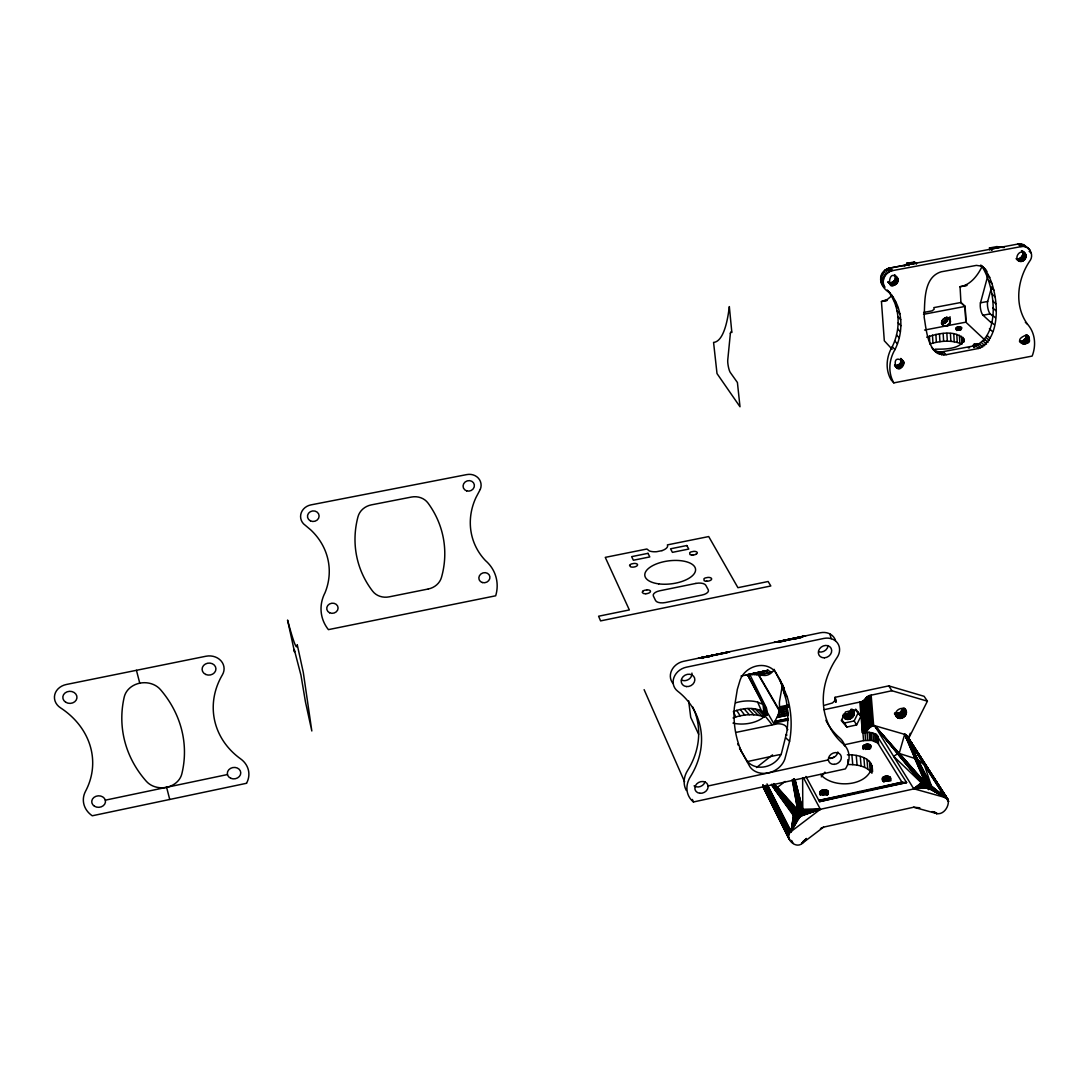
<?xml version="1.0" encoding="UTF-8"?>
<svg xmlns="http://www.w3.org/2000/svg" width="1089" height="1089" viewBox="0 0 1089 1089"><rect width="100%" height="100%" fill="white"/><g stroke="black" fill="none" stroke-linecap="round" stroke-linejoin="round"><path stroke-width="1.5" d="M843.199 715.636C845.35 724.73 859.629 715.378 852.143 709.225M887.998 282.133C892.163 284.678 897.554 278.907 894.668 274.945M898.194 280.663C888.338 262.517 885.153 298.971 898.194 280.663L895.43 277.967M903.434 365.196L900.698 362.242L901.039 359.139L903.775 362.079C897.377 382.47 888.229 349.637 903.775 362.079M871.99 771.774C874.862 758.162 857.519 754.35 847.405 754.813M905.966 710.654C902.577 704.896 892.463 711.416 896.492 716.834C901.488 722.089 910.554 713.036 904.36 708.19M889.972 292.859C878.755 286.924 876.495 271.406 890.053 267.894L892.803 270.562L1021.019 246.631C1028.492 244.726 1034.169 253.737 1030.439 260.053C1017.466 278.457 1013.655 305.179 1027.471 324.182A35.706 30.751 -44.7 0 1 1032.168 356.076L893.838 382.879L891.142 379.87A35.583 31.132 -42.8 0 1 892.259 346.67C901.161 328.837 900.263 305.75 887.249 290.11C902.931 305.288 904.469 330.675 894.981 349.583A35.706 31.213 -42.8 0 0 893.838 382.879M882.185 284.624L884.908 287.36C880.457 281.016 885.534 271.719 892.803 270.562M907.927 739.091L907.464 736.45L905.558 734.612L874.59 725.642C868.913 725.505 867.797 732.366 862.434 732.802L859.82 702.065C864.993 701.833 866 695.408 871.159 695.163L891.932 690.739L927.406 701.18L908.103 739.472M941.876 323.528L942.475 324.835C938.609 319.458 948.669 316.137 948.138 317.797M942.883 323.664L941.522 322.33L945.034 320.711L946.395 317.117L947.77 318.451L946.913 321.418L944.408 323.379L941.427 323.433M945.252 325.979L943.795 325.734L946.777 325.679L949.69 323.011L949.445 318.696M946.777 325.679L947.212 326.115C950.316 324.998 951.895 320.343 948.968 318.165L949.826 319.077M906.974 735.728L948.083 799.734C949.649 805.86 943.864 814.967 936.88 813.592L913.657 807.221L823.556 827.136L820.466 828.566M1022.135 250.946C1028.356 252.811 1026.274 262.34 1020.039 261.414L1016.867 258.814C1020.815 259.536 1024.45 254.554 1022.149 251.123M1025.824 343.784L1022.68 340.939L1025.729 338.175L1026.137 335.072C1006.372 343.035 1039.6 349.038 1026.233 335.031L1029.296 337.903M933.232 349.501L936.853 351.448L941.059 352.033L975.485 345.594C1001.635 333.969 994.679 284.61 981.284 265.444M984.347 268.085L980.699 266.029L976.425 265.389L941.25 271.787C923.05 277.3 924.983 302.184 924.166 317.335C926.48 330.171 927.801 356.266 946.137 354.701L978.48 348.48C1004.453 337.821 998.681 283.167 982.305 266.329M771.475 784.87L793.459 815.607C795.079 821.405 803.573 815.293 803.396 811.019C801.763 805.247 793.309 811.346 793.459 815.607L791.063 831.547C783.318 837.182 795.297 849.488 801.94 843.526L823.556 827.136M785.142 781.453L776.607 787.96L775.327 790.26L796.386 818.506M774.034 669.354L780.908 682.612L785.999 699.397A125.33 106.409 -24.1 0 1 786.803 732.107L781.562 753.03A19.752 16.526 -27.1 0 1 765.268 766.697A19.752 16.526 -27.1 0 1 746.795 760.53L741.296 751.478M795.446 818.424L793.513 816.301L791.063 831.547L820.385 809.29L924.915 786.503C947.934 794.031 910.431 771.965 924.915 786.503M782.569 684.273L779.533 701.275A12.197 2.219 77.7 0 0 779.574 706.203L778.376 714.534L774.429 722.225M793.718 816.886L791.063 831.547L767.405 786.258M942.625 319.826L941.781 322.031M897.799 717.869L894.627 712.927L899.99 712.628L903.176 708.177L906.388 713.104M794.072 817.376L791.063 831.547L767.01 783.889M741.459 751.587A124.663 104.163 -30.6 0 1 734.299 707.932L737.321 689.391L740.084 680.149A20.215 17.179 -28.1 0 1 756.801 665.964A20.215 17.179 -28.1 0 1 775.776 672.634L780.364 680.298L787.156 696.701A125.984 106.776 -24.2 0 1 789.607 741.228L784.815 759.169A19.847 16.58 -27.1 0 1 768.439 772.891A19.847 16.58 -27.1 0 1 749.885 766.724L739.499 747.871L740.765 750.43M927.937 789.103L930.129 784.829L917.442 759.264L898.411 753.166L893.647 756.379L921.308 782.76L913.725 788.763L874.59 725.642L924.806 782.106L922.628 786.381M863.06 746.21C863.169 749.858 870.234 749.423 871.282 746.373C869.92 742.303 860.433 744.236 863.332 749.423M794.548 817.744L791.063 831.547L800.034 816.423L820.385 809.29L803.396 777.628M988.118 274.578L980.508 302.81A7.201 2.205 80.2 0 0 980.685 309.616A7.201 2.205 80.2 0 0 983.054 315.238L991.929 323.392M819.935 791.853C819.867 795.746 827.313 795.283 828.361 792.071C827.136 787.728 817.186 789.824 820.248 795.133M992.637 316.041L990.241 313.863A7.201 2.232 80.2 0 1 987.873 308.255A7.201 2.232 80.2 0 1 987.696 301.449L991.643 286.911M795.147 817.962L791.063 831.547L799.19 816.995M795.855 818.057L791.063 831.547L798.319 817.458M907.927 739.404L910.241 733.251M796.631 818.002L791.063 831.547L797.461 817.798M784.284 693.04L784.733 692.059M841.688 719.788L844.451 723.028L854.184 720.932L858.404 712.369L855.641 709.13M860.855 716.358L855.314 709.837L845.513 711.947L841.293 720.55L846.847 727.044L856.607 724.947L860.855 716.358L858.404 712.369M920.545 784.761L922.002 781.902L874.59 725.642L923.962 781.902L921.77 786.19M921.09 784.652L922.546 781.807L874.59 725.642L921.308 782.76M921.743 784.652L923.2 781.807L874.59 725.642L921.376 782.378M923.526 786.666L925.718 782.392L915.413 757.985M924.452 787.048L926.644 782.773L915.876 758.203M925.391 787.497L927.583 783.209L904.673 734.272L899.215 753.329L923.962 781.902L898.411 753.166M926.303 787.987L928.495 783.712L904.673 734.272L948.083 799.734L907.79 737.28L948.573 801.504L940.42 788.981M927.161 788.531L929.353 784.257L917.115 758.979M928.604 789.675L930.796 785.4L917.714 759.537L924.411 765.077L931.354 785.972L946.096 797.842L906.32 735.102L946.899 798.346L905.558 734.612L945.184 797.502L913.725 788.763L921.389 783.195M929.883 788.831L931.354 785.972L904.673 734.272L945.184 797.502L927.705 787.823L913.725 788.763L921.648 783.699M930.292 789.362L931.748 786.517L945.184 797.502L928.604 788.123M924.547 330.049L966.011 322.14L965.153 306.417L960.934 302.483L960.062 286.72C970.53 285.1 977.827 275.245 981.924 266.751M882.485 777.818C881.45 781.82 889.209 781.725 890.625 778.826C890.462 774.225 879.613 775.763 882.757 781.099M920.872 784.693L922.546 781.807L897.826 753.207M846.303 719.257L843.322 714.289L847.038 714.085L850.591 710.926L853.599 715.881M921.485 784.652L923.2 781.807L898.085 753.166M821.283 776.852L824.945 772.128M930.129 789.144L931.748 786.517M803.668 840.722L801.94 843.526L806.268 838.966M732.992 723.069A22.202 11.38 -6.2 0 0 764.9 715.745L766.874 711.825L766.384 707.823M804.975 839.605L801.94 843.526L806.432 838.448M901.855 367.156L899.133 364.202L900.29 362.977L903.012 365.931M756.528 767.527L772.537 754.881M642.714 591.273L642.238 592.293L643.286 593.396A4.111 1.892 -7.6 0 0 645.137 593.723L645.777 593.75M802.457 814.98L797.665 809.644L792.574 779.642L798.523 809.181L803.314 814.518L800.102 816.954L775.94 788.708M892.163 295.418L887.467 299.366L881.45 301.53L884.309 340.803L892.122 349.229M945.143 317.852L943.128 319.186M989.656 249.939L990.092 248.537L991.929 250.062M979.773 344.682C978.072 342.041 969.333 345.376 975.159 346.37M922.056 784.243L913.725 788.763L926.766 787.456M726.785 652.787L729.97 651.63L683.524 661.322A15.205 13.054 -25.7 0 0 673.138 683.593M795.174 638.848L802.702 636.834L789.539 639.747M899.596 368.205L896.873 365.251L898.425 364.679L901.148 367.633M922.601 784.815L913.725 788.763L925.827 787.007M926.712 337.222C937.874 333.37 956.455 329.123 964.282 340.027C959.069 349.719 944.735 349.065 935.056 349.201M956.659 327.394C953.106 329.436 960.035 330.13 961.396 328.837C964.31 326.006 952.848 325.951 956.836 330.539M830.294 758.529L834.174 757.032M760.095 674.921L771.339 672.117L767.976 670.375L747.612 674.758L764.9 705.822L765.771 713.663C756.787 706.38 743.556 707.687 733.373 711.58L735.769 716.957C745.053 714.248 755.344 713.635 764.532 717.052M733.074 717.964L735.769 716.957M756.419 674.608L767.976 670.375L741.01 676.051M923.268 785.387L913.725 788.763L924.057 785.959M800.823 815.756L820.385 809.29L802.784 809.263L794.916 779.452L802.294 808.896L804.213 811.033M804.825 636.044L778.621 641.843M961.505 336.27L961.941 344.178C951.936 339.645 940.134 340.83 929.883 343.988L929.393 336.106M801.558 815.008L820.385 809.29L803.138 809.74M747.081 674.826L754.391 674.513L767.976 670.375L746.224 674.962M802.185 814.218L820.385 809.29L803.342 810.325M752.05 674.486L767.976 670.375L749.804 674.554L765.812 706.856L763.171 704.488L757.658 702.133A22.202 11.38 -6.2 0 0 735.824 702.786M805.942 776.457L819.527 801.667L901.991 782.188L906.62 782.555L875.992 734.217L869.09 732.257L862.91 732.706L863.577 740.615L843.948 744.862M802.688 813.388L820.385 809.29L803.396 811.019M736.15 732.38L777.737 723.79A9.76 5.077 -5.7 0 1 786.299 726.908L787.823 729.684M795.12 638.835L801.64 637.364M786.244 640.482L779.656 641.938L786.122 640.55M693.462 801.98L845.418 768.888A24.639 20.405 -28.7 0 0 843.09 743.828A80.885 67.259 -32.1 0 1 837.033 657.565A15.178 12.864 -30.8 0 0 837.632 643.204A15.178 12.864 -30.8 0 0 823.801 638.44L686.369 667.189A15.287 13.109 -25.7 0 0 673.928 677.535A15.287 13.109 -25.7 0 0 677.603 691.134A82.192 69.805 -22.4 0 1 690.331 776.838A24.802 20.705 -24.9 0 0 693.462 801.98L692.345 799.435M818.86 800.415L901.991 782.188L877.761 743.025L871.731 740.397L863.577 740.615M819.527 801.667L906.62 782.555L818.901 800.456M789.362 639.842L802.334 637.024M708.081 785.986L828.361 759.891M747.04 761.647L777.655 755.031A9.692 5.173 -5.6 0 1 780.976 754.636M775.041 642.251L805.737 635.813L774.143 642.415M779.615 706.856L788.382 704.978M779.601 708.762L788.559 706.856M835.535 702.282L835.086 697.314L888.76 685.879L924.098 696.307L927.406 701.18M787.17 709.17L779.329 710.845L758.393 674.758M778.826 713.023L787.796 711.103M778.104 715.242L787.864 713.159M777.192 717.433L788.45 715.037L777.369 717.093M824.06 709.701L859.82 702.065M774.878 721.517L787.878 718.767M105.32 800.17L227.438 774.551M771.339 672.117L758.693 674.785L779.425 710.246L787.211 708.939M730.188 651.59L820.276 632.777A15.096 12.823 -30.9 0 1 835.508 640.55M700.241 658.001L728.201 652.161L698.498 658.205L703.086 658.328M788.382 720.128L773.598 723.205L766.887 711.648L767.228 714.724M729.099 651.862L698.498 658.205L728.473 652.066M725.179 653.114L701.234 658.015L709.211 656.585M774.973 721.367L787.919 718.713M887.794 272.863L885.058 270.181L889.822 269.255M982.891 315.266L990.241 313.863M884.513 300.782L887.358 300.251M963.357 285.931L966.338 285.372M881.45 301.53L887.127 300.469M959.899 286.747L967.073 285.4M960.934 302.483L933.831 307.615L934.144 309.222L932.102 310.841L923.608 312.448M980.345 302.837L987.696 301.449M923.54 314.313L965.153 306.417M803.069 812.571L820.385 809.29L803.314 811.768M905.925 265.28A8.222 2.723 -5 0 0 906.593 263.415L914.243 262M991.711 248.905L999.294 247.489L996.83 246.604L989.261 248.02L991.875 248.877L991.766 250.089L989.928 248.564M891.047 271.038L888.297 268.37L1017.834 244.072L1022.898 244.481L1026.723 247.448M885.058 270.181L889.822 269.296M915.522 262.966L906.593 263.415L908.798 264.368L916.502 263.211M778.281 714.792L787.932 713.009M888.297 268.37L916.271 262.98M778.975 712.492L787.293 711.022M706.543 657.198L709.837 656.626M779.615 708.136L788.559 706.693M824.781 705.196L832.513 702.963L835.236 700.213L835.086 697.314M1023.469 344.042L1020.339 341.184L1021.904 341.156L1025.035 344.001M968.352 347.881L969.564 347.772M646.92 589.83L644.171 590.388A4.111 1.892 -7.6 0 0 642.769 591.286M1004.249 247.611L996.83 246.604M692.1 555.036L692.795 555.036M706.38 581.24L707.074 581.24M776.035 642.17L777.056 642.183M871.949 773.244C866.681 765.894 856.675 764.532 848.263 764.505L847.827 759.659M754.391 674.513L763.212 675.371A298.794 53.143 79.4 0 0 774.333 669.585M786.231 734.993L786.966 735.034L786.285 734.626M897.241 368.055L894.532 365.087L896.07 365.332L898.793 368.3M913.657 807.221L919.837 807.807M858.935 791.621L861.059 791.853M1024.273 252.662C1018.746 249.15 1013.233 259.835 1020.039 261.414M851.026 709.647L853.653 711.689M914.066 262.027L916.489 262.966M932.225 811.577L936.88 813.592L934.158 811.795M943.142 325.42L942.57 324.998L944.177 326.115M933.817 812.122L936.88 813.592L934.226 812.108M929.462 788.313L945.184 797.502L932.007 787.007M930.224 788.422L945.184 797.502L932.102 787.456M930.877 788.422L945.184 797.502L932.034 787.823M931.408 788.313L945.184 797.502L931.803 788.123M948.396 317.729L949.363 318.546M784.897 694.945L787.156 696.701M1024.368 245.216L1028.874 248.782M1022.898 244.481L1026.11 247.04M1027.798 248.306L1029.949 250.021M1021.278 244.031L1024.49 246.604M1029.146 251.341L1031.283 253.07M1019.576 243.895L1022.775 246.454M1017.834 244.072L1021.019 246.631M1021.455 250.606L1025.348 253.696M1022.517 251.79L1025.729 254.377M1022.762 252.525L1025.961 255.112M1022.87 253.315L1026.069 255.901M1022.83 254.132L1026.029 256.718M1022.653 254.949L1025.852 257.548M1022.34 255.738L1025.539 258.338M1021.904 256.487L1025.103 259.087M1021.359 257.167L1024.558 259.767M1020.72 257.753L1023.919 260.353M1020.012 258.216L1023.197 260.829M1019.25 258.569L1022.435 261.183M1018.446 258.801L1021.632 261.401M1017.643 258.869L1020.829 261.483M1016.119 258.61L1019.29 261.21M1016.5 259.141L1018.623 260.884M785.727 737.893L789.607 741.228M980.59 265.144L985.804 269.582M983.898 268.67L986.961 271.324M986.784 274.687L989.847 277.341M989.111 280.962L992.188 283.644M990.881 287.469L993.958 290.178M1025.362 322.33L1027.471 324.182M992.079 294.166L995.155 296.889M803.042 813.184L798.523 809.181L793.037 779.438L799.394 808.855L803.219 813.115M992.705 301L995.768 303.736M1026.587 334.663L1028.697 336.542M1026.954 335.303L1029.064 337.195M1026.233 335.834L1029.391 338.665M1026.206 336.624L1029.364 339.455M1026.029 337.413L1029.187 340.244M992.746 307.915L995.809 310.678M1025.729 338.175L1028.874 341.02M1025.294 338.897L1028.452 341.742M1024.763 339.55L1027.907 342.395M1024.136 340.122L1027.281 342.967M1023.429 340.585L1026.573 343.443M992.202 314.871L995.264 317.661M1021.114 341.238L1024.245 344.097M1019.617 340.993L1022.748 343.852M1019.998 341.619L1022.081 343.525M1019.413 341.184L1021.496 343.089M803.886 812.952L799.394 808.855L793.486 779.316M991.099 321.827L994.148 324.631M989.425 328.728L992.474 331.56M960.77 302.511L964.99 306.445L965.848 322.167L985.314 340.421M906.593 263.415L908.879 265.566L908.798 264.368M987.206 335.535L990.241 338.38M986.253 337.617L989.288 340.462M985.001 339.55L988.022 342.422M983.462 341.306L986.471 344.178M981.693 342.831L984.701 345.703M979.746 344.07L982.741 346.942M977.65 344.995L980.644 347.881M975.485 345.594L978.48 348.48M946.368 317.879L947.757 319.213M946.218 318.641L947.593 319.975M945.933 319.376L947.307 320.711M945.538 320.084L946.913 321.418M945.034 320.711L946.409 322.045M944.435 321.255L945.81 322.589M943.755 321.704L945.129 323.038M894.45 274.809L897.418 277.641M943.033 322.045L944.408 323.379M895.063 275.612L897.826 278.308M895.321 276.361L898.085 279.056M942.284 322.249L943.646 323.583M895.444 277.151L898.207 279.846M886.609 269.146L889.345 271.814M895.281 278.784L898.044 281.493M894.981 279.587L897.744 282.282M894.559 280.336L897.322 283.045M894.028 281.016L896.778 283.725M883.669 271.46L886.392 274.142M893.388 281.602L896.138 284.311M892.667 282.078L895.417 284.787M882.498 272.931L885.221 275.612M891.891 282.432L894.641 285.155M891.088 282.664L893.838 285.372M890.271 282.745L893.021 285.454M881.573 274.551L884.295 277.246M889.468 282.677L892.204 285.4M888.706 282.473L891.442 285.195M887.78 282.01L890.734 284.855M880.919 276.279L883.642 278.975M880.565 278.063L883.288 280.758M880.525 279.832L883.233 282.541M880.783 281.561L883.506 284.27M881.355 283.167L884.064 285.89M890.652 294.792L893.388 297.556M893.456 299.883L896.193 302.647M943.265 351.801L946.137 354.701M895.621 305.301L898.371 308.092M941.059 352.033L943.932 354.946M938.909 351.924L941.767 354.837M897.145 310.991L899.895 313.795M936.853 351.448L939.698 354.361M934.934 350.644L937.792 353.544M931.544 347.364L933.436 349.283M932.715 349.038L936.077 352.414M898.003 316.872L900.753 319.69M751.614 708.558L758.175 715.296M898.18 322.875L900.93 325.72M755.194 708.953L762.164 716.194M897.69 328.932L900.426 331.791M896.519 334.963L899.255 337.835M747.871 708.49L753.833 714.792M894.709 340.911L897.431 343.797M892.259 346.67L894.981 349.583M900.78 358.417L903.516 361.357M901.161 359.901L903.897 362.841M901.148 360.69L903.884 363.631M900.998 361.48L903.72 364.42M758.489 709.701L764.682 716.371M899.759 363.631L902.482 366.585M897.676 365.019L900.385 367.987M895.294 365.278L898.003 368.245M894.75 365.754L896.56 367.728M773.98 783.59L797.665 809.644L792.193 779.847M796.44 818.057L771.516 784.584M793.459 815.607L796.345 818.805M773.639 783.821L801.613 815.552M800.823 816.219L776.253 788.327M775.695 789.117L799.489 817.744M775.504 789.511L798.972 818.56M775.382 789.893L797.638 818.315M804.703 811.4L802.784 809.263L802.634 777.845M803.873 811.795L801 808.583L794.303 779.288L801.695 808.664L804.567 811.877M793.582 779.302L800.224 808.651L804.05 812.911M942.951 325.38L941.726 323.841M744.059 708.776L749.286 714.711M765.567 715.527L761.402 710.749L757.658 702.133M897.622 753.289L922.002 781.902M777.396 787.361L796.821 810.216M773.313 784.094L796.032 810.883L776.988 787.646M793.513 816.301L795.528 818.669M897.499 753.425L921.621 782.093L874.59 725.642M773.027 784.393L795.31 811.632M763.852 712.083L763.77 704.896L747.612 674.758L763.021 704.406L763.852 712.083L765.907 714.643M764.9 715.745L772.047 724.689M772.959 784.924L794.698 812.421M740.289 709.402L744.672 715.065M772.741 785.264L794.18 813.238M903.965 708.354L906.266 711.416L904.66 708.966M820.63 774.497C832.867 789.089 868.94 786.803 872.126 765.866L872.588 771.597M771.611 784.284L793.799 814.055M772.101 804.948L788.994 838.707L762.858 786.462M904.006 708.558L906.416 712.247M888.76 685.879L891.932 690.739M902.999 709.048L906.211 713.962M902.658 709.892L905.871 714.82M902.168 710.695L905.381 715.623M915.128 750.144L916.924 752.907M920.532 758.434L922.329 761.197M924.125 763.961L926.821 768.113M930.442 773.666L932.252 776.457M934.063 779.234L937.697 784.801M901.542 711.43L904.755 716.371M900.821 712.083L904.02 717.011M903.189 717.556L899.99 712.628L902.291 717.964L899.106 713.036M907.954 738.165L911.534 743.692M913.331 746.455L921.389 758.897M923.186 761.66L947.512 799.19M898.166 713.309L901.365 718.25M897.227 713.431L900.412 718.372M896.301 713.418L899.487 718.359M895.43 713.241L898.616 718.182M894.45 713.69L897.091 717.406M947.566 798.986L907.464 736.45L948.41 800.592M906.32 735.102L948.573 801.504M905.558 734.612L946.096 797.842M925.977 767.255L927.774 770.073M736.695 710.341L740.125 715.813M852.456 709.987L853.967 712.465M851.87 709.579L854.13 713.295M851.108 709.198L854.116 714.153M850.931 710.069L853.939 715.024M850.114 711.73L853.123 716.698M849.502 712.478L852.496 717.433M854.184 720.932L856.607 724.947M848.767 713.132L851.761 718.087M847.936 713.676L850.931 718.631M847.038 714.085L850.033 719.053M846.099 714.357L849.093 719.325M845.146 714.493L848.14 719.461M844.22 714.466L847.201 719.434M843.254 715.214L845.486 718.944M843.267 716.004L844.751 718.481M844.451 723.028L846.847 727.044M780.772 682.299L784.162 688.343L779.71 679.822M764.532 788.082L766.111 790.982M762.736 786.163L789.552 839.469L774.429 807.657L775.994 810.529M764.355 788.422L768.221 795.828M769.773 798.781L773.653 806.173M774.429 807.657L775.994 810.638M791.608 840.463L793.173 843.444M765.907 785.55L790.233 832.295L767.269 785.087M764.165 785.836L788.981 834.051L765.009 786.299M930.796 785.4L904.673 734.272L924.806 782.106M763.171 785.278L788.599 835.004L764.669 786.095M763.144 786.217L788.422 835.984L763.648 785.564M930.129 784.829L904.673 734.272L925.718 782.392L914.529 757.658M766.955 786.095L790.233 832.295M765.526 785.414L789.525 833.126L766.506 785.836M763.906 785.741L788.599 835.004M762.981 785.196L788.422 835.984M762.994 786.135L789.552 839.469M772.373 805.316L763.362 787.211L788.422 836.937L762.79 785.019M763.076 786.83L788.994 838.707M788.613 837.863L763.566 787.429M916.734 758.706L929.353 784.257M928.495 783.712L904.673 734.272L927.583 783.209M698.648 734.258L690.725 717.365L688.629 700.731M738.328 745.284L737.729 743.841M644.116 689.65L684.6 781.793M783.876 691.529L784.339 692.917M829.832 633.88L831.206 638.671M794.698 779.411L802.294 808.896M136.438 670.307L139.76 683.171A20.269 17.424 -3.1 0 1 160.478 689.623A127.467 107.389 -1.2 0 1 181.822 773.911A19.901 16.852 -4.9 0 1 166.59 787.306A19.901 16.852 -4.9 0 1 146.362 781.33A123.874 106.763 -7.3 0 1 124.228 697.014A20.269 17.424 -3.1 0 1 139.746 683.171M166.603 787.306L169.734 799.462M794.63 779.397L801.695 808.664M801 808.583L793.99 779.261L800.224 808.651M823.012 794.997L822.195 790.178L822.671 795.093M867.361 749.123L866.599 744.318L866.994 749.15M821.501 793.908L820.997 790.723L821.31 794.004M947.661 317.716L947.77 318.451M864.04 748.579L863.618 745.475L863.89 748.688M883.247 780.609L882.825 777.437L883.097 780.718M766.207 707.523L767.078 715.432M783.195 686.941L783.508 690.235M823.624 789.865L824.087 794.779M822.889 789.988L823.366 794.902M821.555 790.423L822.032 795.351M820.534 791.077L820.847 794.357M820.167 791.458L820.493 794.739M827.926 790.913L828.225 794.194M827.531 790.573L827.844 793.867M827.041 790.301L827.504 795.215M826.456 790.083L826.919 794.997M825.802 789.92L826.279 794.834M825.094 789.824L825.571 794.752M824.359 789.811L824.836 794.725M851.897 754.922L852.755 764.614M860.269 756.365L861.1 766.071M856.24 755.439L857.084 765.131M867.32 744.277L867.729 749.096M863.495 700.676L866.068 731.413M862.406 701.234L864.993 731.985M864.938 732.366L865.605 740.275M865.891 744.44L866.286 749.273M866.939 759.346L867.77 769.065M865.211 744.617L865.619 749.45M863.781 732.448L861.181 701.697L862.434 732.802M864.598 744.862L864.87 748.075M864.067 745.148L864.339 748.361M863.278 745.829L863.563 749.055M863.876 757.685L864.693 767.405M872.929 732.897L873.582 740.819M869.825 695.531L872.343 726.2M868.586 695.994L871.118 726.662L867.511 696.538L870.057 727.221M871.077 732.475L871.731 740.397L869.09 732.257L869.743 740.166M866.626 697.178L869.172 727.86M870.424 744.971L870.696 748.197M865.946 697.872L868.505 728.568M869.934 744.713L870.206 747.939M871.132 763.498L871.813 771.625M869.362 744.508L869.771 749.341M865.51 698.607L868.069 729.317M865.061 699.342L867.62 730.066M868.723 744.372L869.131 749.191M864.38 700.036L866.953 730.76M867.021 732.216L867.688 740.125M868.028 744.291L868.437 749.109M869.39 761.293L870.206 771.039M883.832 776.797L884.227 781.725M883.274 777.097L883.669 782.011M877.911 736.069L878.564 744.005M877.108 735.089L877.761 743.025M875.992 734.217L876.645 742.154M874.576 733.482L875.229 741.405M871.159 695.163L873.677 725.832M890.516 777.628L890.775 780.908M890.23 777.274L890.489 780.554M890.081 780.228L889.822 776.947L889.917 780.132M889.318 776.675L889.577 779.955M888.719 776.457L889.114 781.371M888.066 776.294L888.447 781.208M887.344 776.212L887.739 781.126M886.609 776.198L887.004 781.112M885.874 776.239L886.255 781.153M885.139 776.362L885.534 781.276M884.459 776.552L884.853 781.466M916.394 264.178L916.325 263.143M935.873 334.377L936.349 342.245M932.483 335.153L932.96 343.021M943.169 333.479L943.632 341.347M939.467 333.819L939.943 341.687M953.773 333.887L954.223 341.769M950.003 316.695L950.193 319.948M950.425 333.506L950.888 341.388M946.858 333.37L947.321 341.252M960.539 327.04L960.716 330.185M960.008 326.986L960.185 330.117M959.436 326.959L959.613 330.103M958.851 326.972L959.028 330.117M959.395 335.276L959.845 343.185M958.266 327.027L958.429 330.171M957.68 327.122L957.857 330.266M957.149 327.245L957.326 330.375M956.795 334.473L957.245 342.368M963.996 338.679L964.173 341.851M963.057 337.413L963.316 342.164M974.628 344.097L974.805 347.296M974.138 344.26L974.301 347.445M973.702 344.437L973.879 347.636M837.822 751.995A6.738 5.581 -29 0 1 828.606 758.026M705.059 781.739A6.793 5.676 -24.6 0 1 694.074 785.877M691.937 673.084A6.97 5.99 -25.7 0 1 688.724 679.345A6.97 5.99 -25.7 0 1 681.428 680.012M828.13 645.6A6.915 5.881 -30.9 0 1 818.669 651.821M692.631 706.843A81.77 69.56 -22.3 0 1 687.54 770.576A24.679 20.637 -24.9 0 0 686.356 790.491M844.846 746.006A24.516 20.337 -28.7 0 0 839.551 737.784A80.477 67.042 -32.1 0 1 825.898 720.305M707.129 581.227A4.097 1.879 -6.7 0 0 711.634 579.144A4.097 1.879 -6.7 0 0 708.013 577.401L705.277 577.946A4.097 1.879 -6.7 0 0 703.93 578.817L704.12 580.682A4.097 1.879 -6.7 0 0 706.434 581.227M646.934 589.843A4.111 1.892 -7.6 0 1 650.446 591.626A4.111 1.892 -7.6 0 1 645.831 593.736M696.007 554.247A4.016 1.783 -6.9 0 0 697.11 553.348A4.002 1.783 -6.9 0 0 697.273 552.708A4.016 1.783 -6.9 0 0 696.946 552.137A4.002 1.783 -6.9 0 0 695.667 551.524A3.948 1.756 -6.9 0 0 693.747 551.361L691.079 551.905A3.948 1.756 -6.9 0 0 689.691 552.722L689.909 554.505A4.016 1.783 -6.9 0 0 692.141 555.036M692.822 555.036A4.016 1.783 -6.9 0 0 694.197 554.859A4.002 1.783 -6.9 0 0 696.034 554.233M905.49 265.566A8.222 2.723 -5 0 1 904.319 266.138M294.261 649.575L294.534 651.984L287.55 620.049A277.396 8.14 78.4 0 0 297.243 644.688L303.327 672.607L311.822 730.978L305.437 701.806L300.945 675.126L294.261 649.575M730.365 333.506L727.751 359.996A7.228 1.361 79.5 0 0 728.378 366.734A7.228 1.361 79.5 0 0 730.297 372.479L737.416 382.511L740.003 406.769L717.011 373.568L713.567 342.395A217.882 39.463 80.6 0 0 729.331 306.594L731.849 332.499A8.848 1.702 79.6 0 0 730.365 333.506M629.592 565.422L630.558 566.797A4.016 1.797 -7.7 0 0 632.355 567.11L632.981 567.124A4.016 1.797 -7.7 0 0 637.541 565.082A4.016 1.797 -7.7 0 0 634.138 563.408L631.457 563.939A4.016 1.797 -7.7 0 0 630.082 564.796L629.592 565.422M480.331 489.288L476.029 497.414A66.647 60.126 -21.7 0 0 485.517 560.631A41.123 36.645 -16.5 0 1 495.686 595.792L328.415 629.633A41.559 36.89 -11.5 0 1 325.039 592.715A68.784 61.324 -5.9 0 0 310.651 529.812L303.545 523.836A12.728 11.53 -7.9 0 1 310.937 504.888L466.813 474.586A12.496 11.407 -17.9 0 1 480.331 489.288M661.989 550.626L656.667 551.701A10.591 4.669 -7.4 0 1 649.357 550.925L646.893 549.006L605.266 557.377L629.347 609.935L598.596 616.224L600.584 620.893L770.821 585.977L768.126 581.512L737.92 587.692L708.708 536.564L667.407 544.881L667.652 546.079A10.591 4.669 -7.4 0 1 662.003 550.626M246.509 783.29L92.252 815.784A24.993 20.936 -3.6 0 1 85.527 791.281A83.526 69.887 0 0 0 60.48 707.809A15.45 13.191 -0.5 0 1 54.777 694.591A15.45 13.191 -0.5 0 1 66.347 684.491L205.93 656.245A15.11 13.136 -5.1 0 1 221.04 660.86A15.11 13.136 -5.1 0 1 222.387 674.84A80.014 69.26 -9.1 0 0 240.615 758.856A24.571 20.854 -7.2 0 1 246.509 783.29M695.885 583.418L659.703 590.796A8.331 3.839 -7.4 0 0 653.373 596.023L655.578 600.556A8.372 3.88 -7.3 0 0 665.502 602.53L702.078 595.03A8.358 3.852 -6.8 0 0 708.245 589.775L705.822 585.324A8.317 3.825 -6.9 0 0 695.885 583.418M428.304 588.986L389.168 596.854A16.539 14.77 -12.7 0 1 372.683 591.232A103.251 93.164 -16.8 0 1 357.982 516.758A16.784 15.205 -11.7 0 1 371.349 504.874L411.383 497.06A16.703 15.164 -14.2 0 1 428.018 503.064A104.653 93.94 -10 0 1 441.453 577.456A16.471 14.729 -14.8 0 1 428.304 588.986M647.996 553.335L631.634 556.642L633.376 560.236L649.793 556.928L647.996 553.335M686.832 545.521L670.538 548.802L672.417 552.354L688.765 549.06L686.832 545.521M835.835 702.051L835.535 698.743L835.808 702.065M834.228 764.355A6.765 5.608 -29 0 0 840.776 755.194A6.765 5.608 -29 0 0 829.546 755.861A6.765 5.608 -29 0 0 834.228 764.355M699.887 793.282A6.82 5.704 -24.6 0 0 707.864 785.006A6.82 5.704 -24.6 0 0 696.688 783.93A6.82 5.704 -24.6 0 0 699.887 793.282M824.387 657.81A6.956 5.894 -30.8 0 0 831.098 648.254A6.956 5.894 -30.8 0 0 819.554 648.813A6.956 5.894 -30.8 0 0 824.387 657.81M686.41 686.56A7.01 6.003 -25.7 0 0 694.578 677.957A7.01 6.003 -25.7 0 0 683.089 676.677A7.01 6.003 -25.7 0 0 686.41 686.56M658.722 583.867A25.578 11.571 -7.2 0 0 695.544 569.125A25.578 11.571 -7.2 0 0 656.245 563.993A25.578 11.571 -7.2 0 0 658.722 583.867M230.814 778.308A6.752 5.731 -7.5 0 0 240.764 772.768A6.752 5.731 -7.5 0 0 230.528 768.385A6.752 5.731 -7.5 0 0 230.814 778.308M94.471 806.241A6.888 5.758 -3.3 0 0 105.442 802.171A6.888 5.758 -3.3 0 0 95.941 796.304A6.888 5.758 -3.3 0 0 94.471 806.241M65.653 702.201A7.079 6.044 -0.5 0 0 76.924 698.049A7.079 6.044 -0.5 0 0 67.11 691.801A7.079 6.044 -0.5 0 0 65.653 702.201M205.739 674.459A6.929 6.017 -5.1 0 0 215.935 668.755A6.929 6.017 -5.1 0 0 205.385 664.031A6.929 6.017 -5.1 0 0 205.739 674.459M310.433 520.869A5.826 5.282 -7.9 0 0 319.118 515.995A5.826 5.282 -7.9 0 0 310.324 511.707A5.826 5.282 -7.9 0 0 310.433 520.869M482.373 582.547A5.608 5.009 -18 0 0 489.873 576.612A5.608 5.009 -18 0 0 480.916 573.971A5.608 5.009 -18 0 0 482.373 582.547M466.677 490.88A5.731 5.227 -17.9 0 0 474.341 484.782A5.731 5.227 -17.9 0 0 465.166 481.951A5.731 5.227 -17.9 0 0 466.677 490.88M329.599 612.767A5.704 5.064 -10 0 0 338.094 608.016A5.704 5.064 -10 0 0 329.531 603.973A5.704 5.064 -10 0 0 329.599 612.767"/></g></svg>
